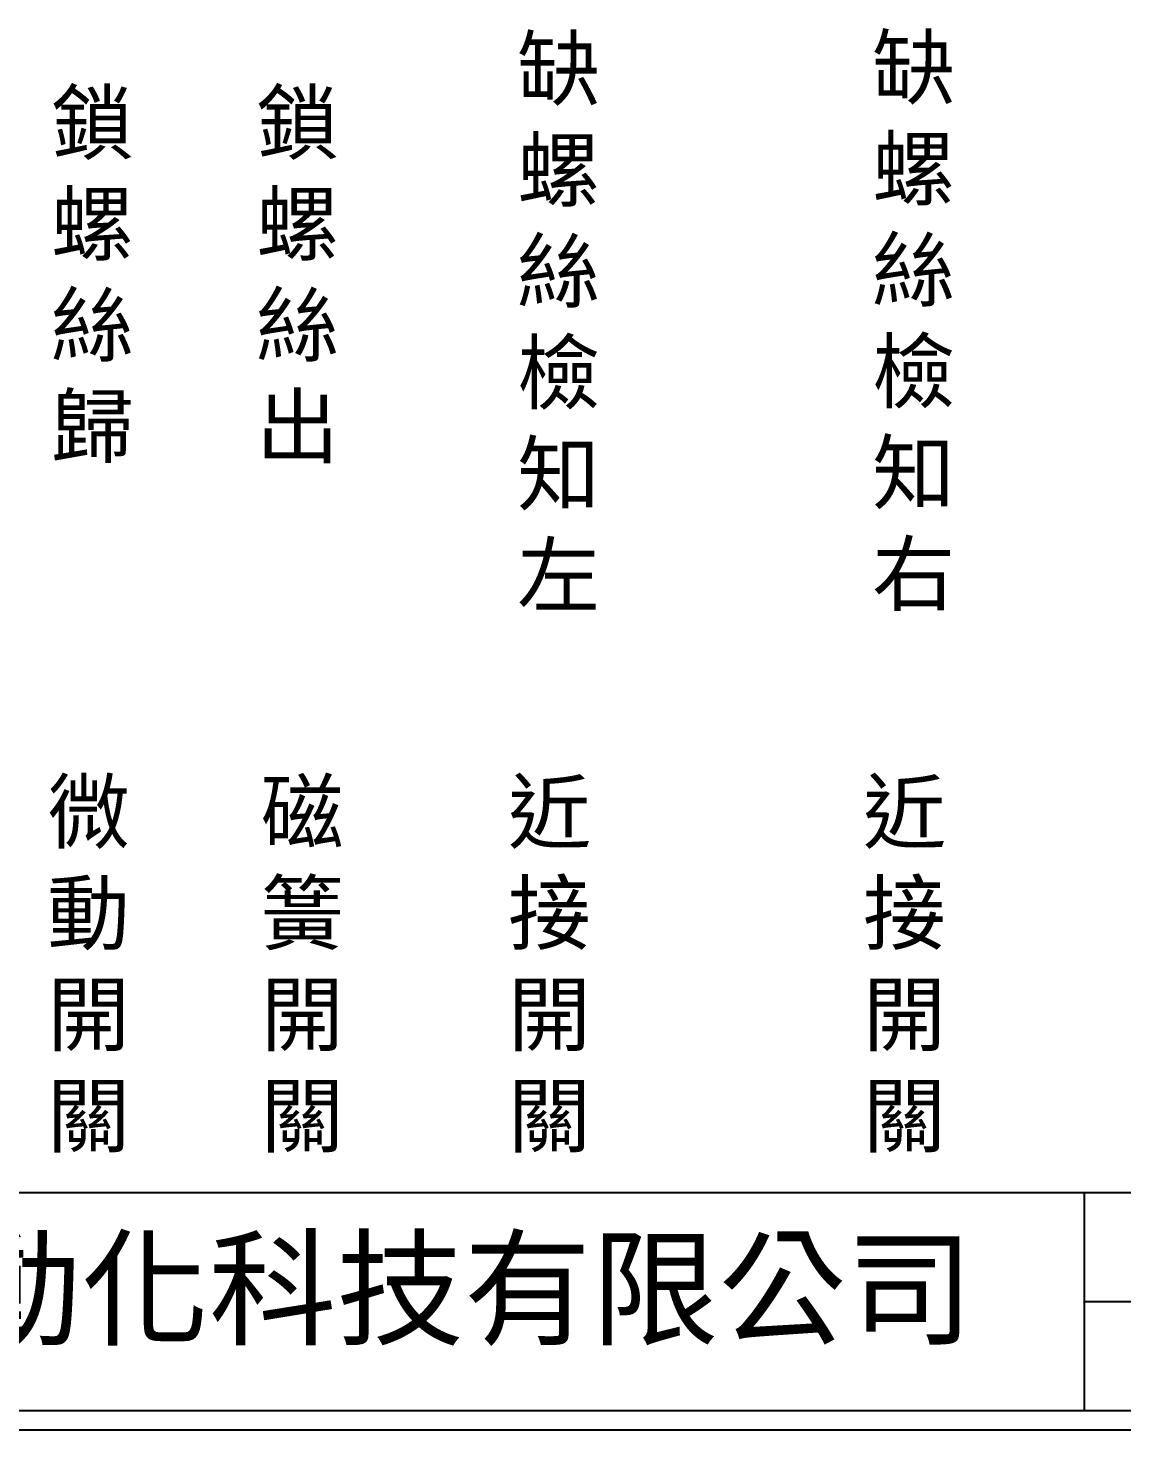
# Model space of a CAD drawing. Extents: x 325 to 612, y 3 to 207.
# Drawn here: x 393.2 to 463.5, y 3 to 93 of the extents above; entities that cross this region are included whole.
import ezdxf

# ---------------------------------------------------------------- set-up
doc = ezdxf.new("R2010")
doc.units = 0
doc.layers.add('圖框層', color=7, linetype='CONTINUOUS')
doc.layers.add('標尺寸層', color=3, linetype='CONTINUOUS')
doc.styles.add('CNS', font='romanc.shx', dxfattribs={"bigfont": 'chineset.shx'})
doc.styles.add('STSL', font='KAIU.TTF')

msp = doc.modelspace()

# ---------------------------------------------------------------- linework, layer by layer
at = {"layer": '圖框層', "color": 7}
for p, q in [((326.569, 18.25), (611.07, 18.25)), ((461.07, 4.25), (461.07, 18.25)), ((461.07, 11.25), (611.07, 11.25)), ((326.569, 4.25), (611.07, 4.25)), ((325.319, 3), (612.319, 3))]:
    msp.add_line(p, q, dxfattribs=at)

# ---------------------------------------------------------------- texts
at = {"layer": '圖框層', "color": 4, "style": 'STSL'}
msp.add_text('泓陞自動化科技有限公司', height=6, dxfattribs=at).set_placement((363.923, 9.076))
at = {"layer": '標尺寸層', "color": 7, "char_height": 3.9, "width": 4.96081, "attachment_point": 5, "style": 'CNS'}
for s, insert in [('{\\fDFKai-SB|b0|i0|c136|p65;缺螺絲檢知左}', (427.294, 74)), ('{\\fDFKai-SB|b0|i0|c136|p65;缺螺絲檢知右}', (450.094, 74)), ('{\\fDFKai-SB|b0|i0|c136|p65;鎖螺絲歸}', (397.352, 76.973)), ('{\\fDFKai-SB|b0|i0|c136|p65;鎖螺絲出}', (410.533, 76.973)), ('{\\fDFKai-SB|b0|i0|c136|p65;微動開關}', (397.106, 32.72)), ('{\\fDFKai-SB|b0|i0|c136|p65;磁簧開關}', (410.831, 32.72)), ('{\\fDFKai-SB|b0|i0|c136|p65;近接開關}', (426.709, 32.72)), ('{\\fDFKai-SB|b0|i0|c136|p65;近接開關}', (449.508, 32.72))]:
    msp.add_mtext(s, dxfattribs=dict(at, insert=insert))

doc.saveas('drawing.dxf')
